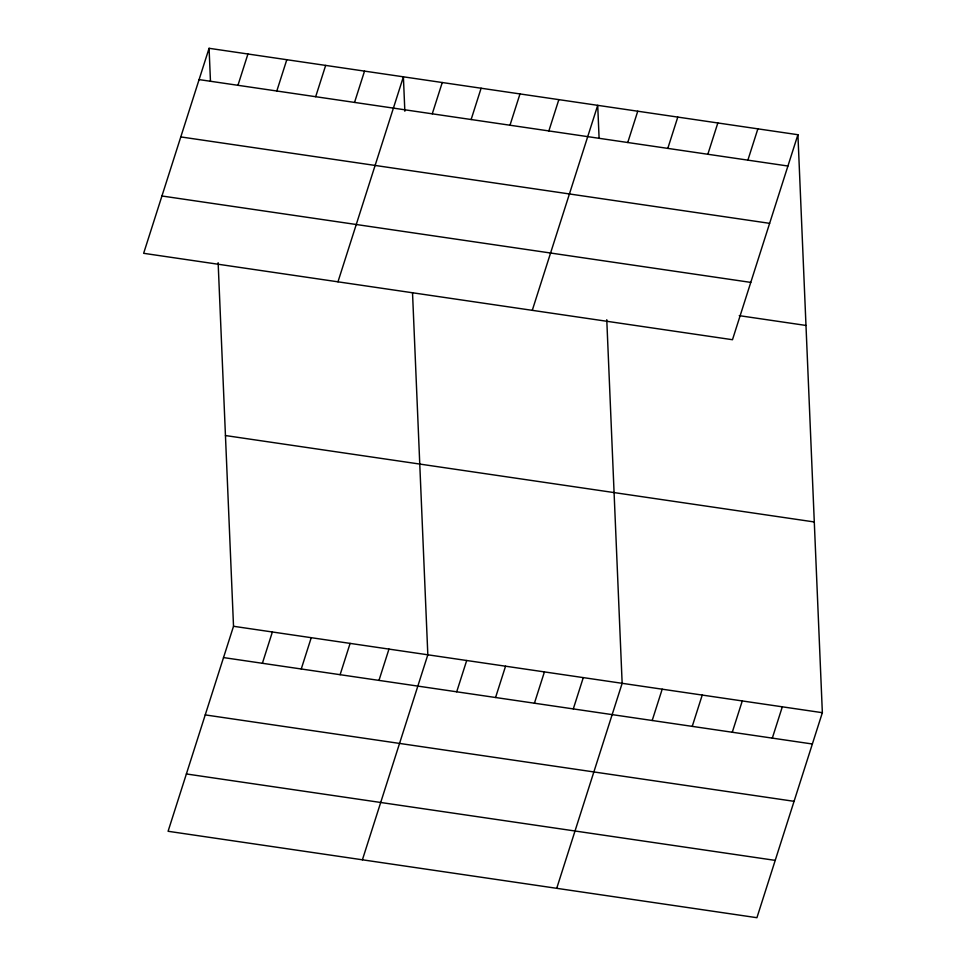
<?xml version="1.0" encoding="UTF-8"?>
<svg xmlns="http://www.w3.org/2000/svg" width="966" height="966" viewBox="0 0 966 966"><rect width="100%" height="100%" fill="white"/><g stroke="black" fill="none" stroke-linecap="round" stroke-linejoin="round"><path stroke-width="1.45" d="M209.079 48.3L143.644 253.309L732.482 339.718L797.916 134.721L209.079 48.3L210.467 81.289M237.95 85.31L247.936 53.999M276.807 91.009L286.805 59.711M315.677 96.709L325.663 65.41M354.534 102.42L364.532 71.11M337.967 281.818L403.39 76.821L404.851 111.235M218.135 262.68L233.518 626.282L168.084 831.279L756.921 917.7L822.356 712.691L797.916 134.721M432.261 113.819L442.259 82.521M262.39 663.28L272.376 631.981M471.13 119.53L481.116 88.22M301.247 668.991L311.245 637.681M509.988 125.23L519.986 93.931M340.117 674.691L350.103 643.392M548.857 130.929L558.843 99.631M378.974 680.39L388.972 649.092M532.278 310.34L597.712 105.33L599.101 138.319M362.407 859.8L427.829 654.791L412.518 292.674M627.755 142.509L637.753 111.211M456.701 691.801L466.699 660.503M667.796 148.39L677.794 117.091M495.57 697.5L505.556 666.202M707.837 154.27L717.835 122.96M534.427 703.212L544.426 671.901M747.877 160.139L757.875 128.84M573.297 708.911L583.283 677.613M556.718 888.322L622.152 683.312L606.769 319.71M652.195 720.491L662.193 689.193M692.236 726.372L702.234 695.061M732.276 732.24L742.274 700.942M772.317 738.121L782.315 706.822M199.081 79.598L787.918 166.019M180.787 136.918L769.624 223.339M161.938 195.989L750.775 282.398M739.244 315.653L805.982 325.445M225.452 435.545L814.29 521.966M233.518 626.282L822.356 712.691M223.52 657.58L812.358 744.001M205.227 714.9L794.064 801.321M186.378 773.959L775.215 860.38"/></g></svg>
